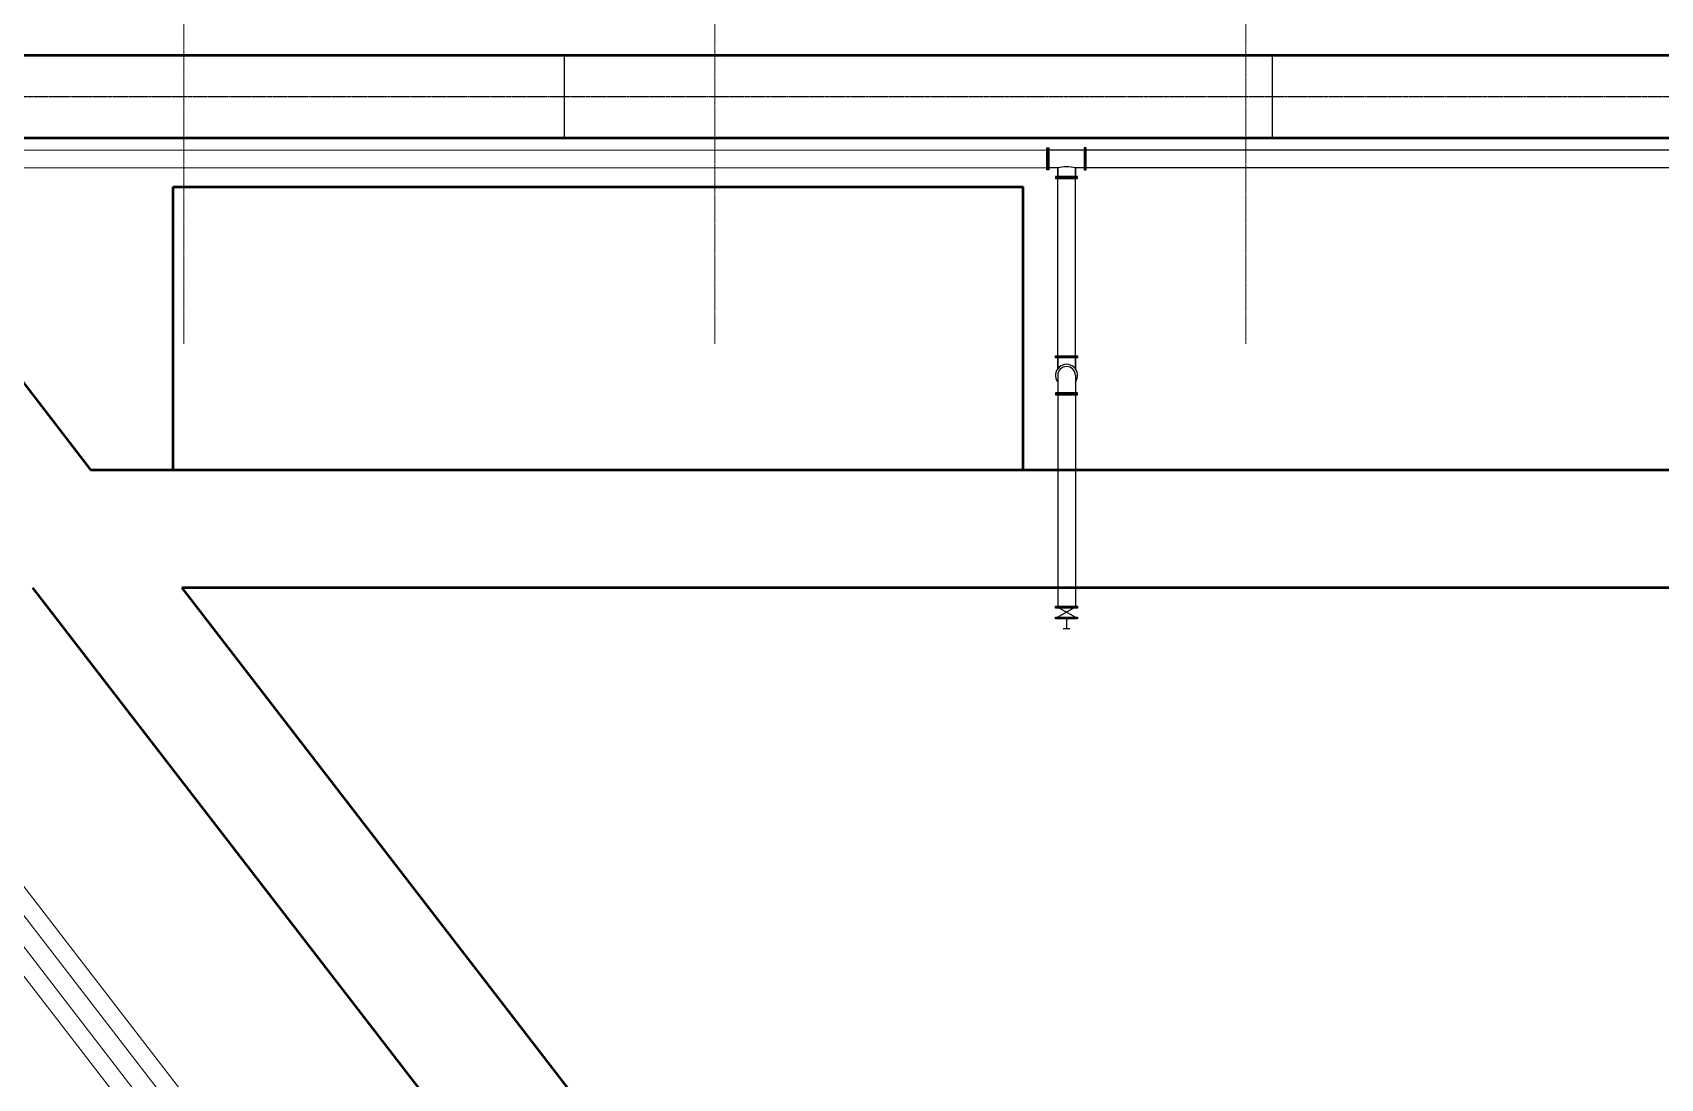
# Model space of a CAD drawing. Header units: inches. Extents: x 0 to 235202, y 0 to 184293.
# Drawn here: x 149221 to 163014, y 110518 to 119381 of the extents above; entities that cross this region are included whole.
import ezdxf
from ezdxf.enums import TextEntityAlignment as Align

# ---------------------------------------------------------------- set-up
doc = ezdxf.new("R2010")
doc.units = ezdxf.units.IN
doc.header["$MEASUREMENT"] = 0
for name, pattern in [('CENTER', [2, 1.25, -0.25, 0.25, -0.25]), ('HIDDEN', [0.375, 0.25, -0.125]), ('PHANTOM2', [1.25, 0.625, -0.125, 0.125, -0.125, 0.125, -0.125])]:
    doc.linetypes.add(name, pattern=pattern)
for name, color, linetype, lineweight in [('.5', 8, 'Continuous', 0), ('DIM', 251, 'Continuous', 0), ('plan', 8, 'Continuous', 0), ('PLC WIRE', 7, 'Continuous', 0)]:
    doc.layers.add(name, color=color, linetype=linetype, lineweight=lineweight)
for name, color, linetype in [('2', 2, 'HIDDEN'), ('GRID_TXT45', 4, 'Continuous'), ('M-X-BKGD', 8, 'Continuous'), ('pipes', 2, 'Continuous'), ('WINDOW ELEV', 3, 'Continuous')]:
    doc.layers.add(name, color=color, linetype=linetype)
doc.styles.add('SIMPLEX', font='simplex.shx')
doc.styles.get("Standard").update_dxf_attribs({"font": 'arial.ttf'})
doc.linetypes.add('FENCE_LINE', pattern='A,0.5,-0.1,["X",Standard,S=0.1,R=0,X=-0.02,Y=-0.05],-0.1', length=0.7)

# ---------------------------------------------------------------- blocks, each defined once
blk = doc.blocks.new('FLOOR PLAN REV 2')
at = {"layer": '.5', "color": 8, "linetype": 'CENTER', "ltscale": 10}
for p, q in [((76027, 216571), (76027, 247859)), ((80527, 216571), (80527, 247858)), ((85027, 216571), (85027, 247898))]:
    blk.add_line(p, q, dxfattribs=at)
at = {"color": 8, "linetype": 'PHANTOM2', "ltscale": 20}
blk.add_line((70510, 218667), (108653, 218667), dxfattribs=at)
at = {"layer": '2', "color": 8}
for p, q in [((79253, 218317), (79253, 219017)), ((85253, 218317), (85253, 219017))]:
    blk.add_line(p, q, dxfattribs=at)
at = {"layer": 'DIM', "color": 8, "linetype": 'FENCE_LINE', "ltscale": 25}
blk.add_line((95051, 184798), (56370, 234933), dxfattribs=at)
at = {"layer": 'DIM', "color": 8, "linetype": 'Continuous', "ltscale": 25}
blk.add_line((95241, 184798), (56488, 235024), dxfattribs=at)
at = {"layer": 'DIM', "color": 8, "lineweight": 50}
for p, q in [((70822, 219017), (91257, 219017)), ((70822, 218317), (91257, 218317))]:
    blk.add_line(p, q, dxfattribs=at)
at = {"layer": 'pipes', "color": 8, "ltscale": 2000}
for p, q in [((83341, 218044), (83341, 218230)), ((83341, 218230), (83357, 218230)), ((83349, 218230), (83349, 218044)), ((83357, 218230), (83357, 218044)), ((83657, 218212), (83357, 218212)), ((83672, 218230), (83657, 218230)), ((83657, 218230), (83657, 218044)), ((83665, 218230), (83665, 218044)), ((83672, 218044), (83672, 218230)), ((91508, 218212), (83672, 218212)), ((83432, 218062), (83357, 218062)), ((83432, 218062), (83432, 217987)), ((83432, 217987), (83432, 218062)), ((83657, 218062), (83582, 218062)), ((83582, 218062), (83582, 217987)), ((83582, 217987), (83582, 218062)), ((91508, 218062), (83672, 218062)), ((83357, 218044), (83341, 218044)), ((83414, 217987), (83414, 217971)), ((83600, 217987), (83414, 217987)), ((83600, 217979), (83414, 217979)), ((83414, 217971), (83600, 217971)), ((83432, 216360), (83432, 217971)), ((83582, 216360), (83582, 217971)), ((83600, 217971), (83600, 217987)), ((83657, 218044), (83672, 218044)), ((83414, 216453), (83414, 216469)), ((83414, 216469), (83600, 216469)), ((83600, 216461), (83414, 216461)), ((83600, 216453), (83414, 216453)), ((83432, 216453), (83432, 216360)), ((83582, 216453), (83582, 216360)), ((83600, 216469), (83600, 216453)), ((83432, 216303), (83432, 216154)), ((83582, 216303), (83582, 216154)), ((83414, 216154), (83414, 216138)), ((83600, 216154), (83414, 216154)), ((83600, 216146), (83414, 216146)), ((83414, 216138), (83600, 216138)), ((83432, 216138), (83432, 214347)), ((83582, 216138), (83582, 214347)), ((83600, 216138), (83600, 216154)), ((83414, 214331), (83414, 214347)), ((83414, 214347), (83600, 214347)), ((83600, 214339), (83414, 214339)), ((83600, 214347), (83600, 214331)), ((83600, 214331), (83414, 214331)), ((83414, 214239), (83414, 214254)), ((83414, 214254), (83600, 214254)), ((83600, 214246), (83414, 214246)), ((83600, 214239), (83414, 214239)), ((83567, 214331), (83432, 214254)), ((83447, 214331), (83582, 214254)), ((83507, 214239), (83507, 214155)), ((83600, 214254), (83600, 214239)), ((83535, 214155), (83479, 214155))]:
    blk.add_line(p, q, dxfattribs=at)
for centre, radius, start, end in [((83507, 217759), 312, 76.1033, 103.8965), ((83507, 216303), 93.7, 323.1778, 216.8224), ((83507, 216303), 75, 359.9998, 179.9998)]:
    blk.add_arc(centre, radius, start, end, dxfattribs=at)
at = {"layer": 'plan', "color": 8, "lineweight": 50}
for p, q in [((75938, 217902), (83138, 217902)), ((75938, 215502), (75938, 217902)), ((83138, 215502), (83138, 217902)), ((74589, 216343), (75238, 215502)), ((75238, 215502), (104617, 215502)), ((74747, 214502), (100958, 180523)), ((76010, 214502), (100285, 183032)), ((104508, 214502), (76010, 214502)), ((76010, 214502), (111427, 168589))]:
    blk.add_line(p, q, dxfattribs=at)
at = {"layer": 'PLC WIRE', "color": 8, "ltscale": 2000}
for p, q in [((83341, 218212), (70153, 218212)), ((83341, 218062), (70153, 218062)), ((69965, 217827), (88078, 194347)), ((70084, 217919), (88236, 194388))]:
    blk.add_line(p, q, dxfattribs=at)
at = {"layer": 'GRID_TXT45', "color": 8, "style": 'SIMPLEX'}
for p in [(53803, 233268), (53803, 227018), (53803, 220768)]:
    blk.add_attdef('GRD_TXT', text='', height=450, rotation=180, dxfattribs=at).set_placement(p, align=Align.MIDDLE_CENTER)
blk = doc.blocks.new('PLAN REV 1')
at = {"layer": 'WINDOW ELEV', "color": 1}
blk.add_blockref('FLOOR PLAN REV 2', (115855, -22752), dxfattribs=at)

msp = doc.modelspace()

# ---------------------------------------------------------------- block references
at = {"layer": 'M-X-BKGD', "color": 8}
msp.add_blockref('PLAN REV 1', (-41380, -77074.9), dxfattribs=at)

doc.saveas('drawing.dxf')
